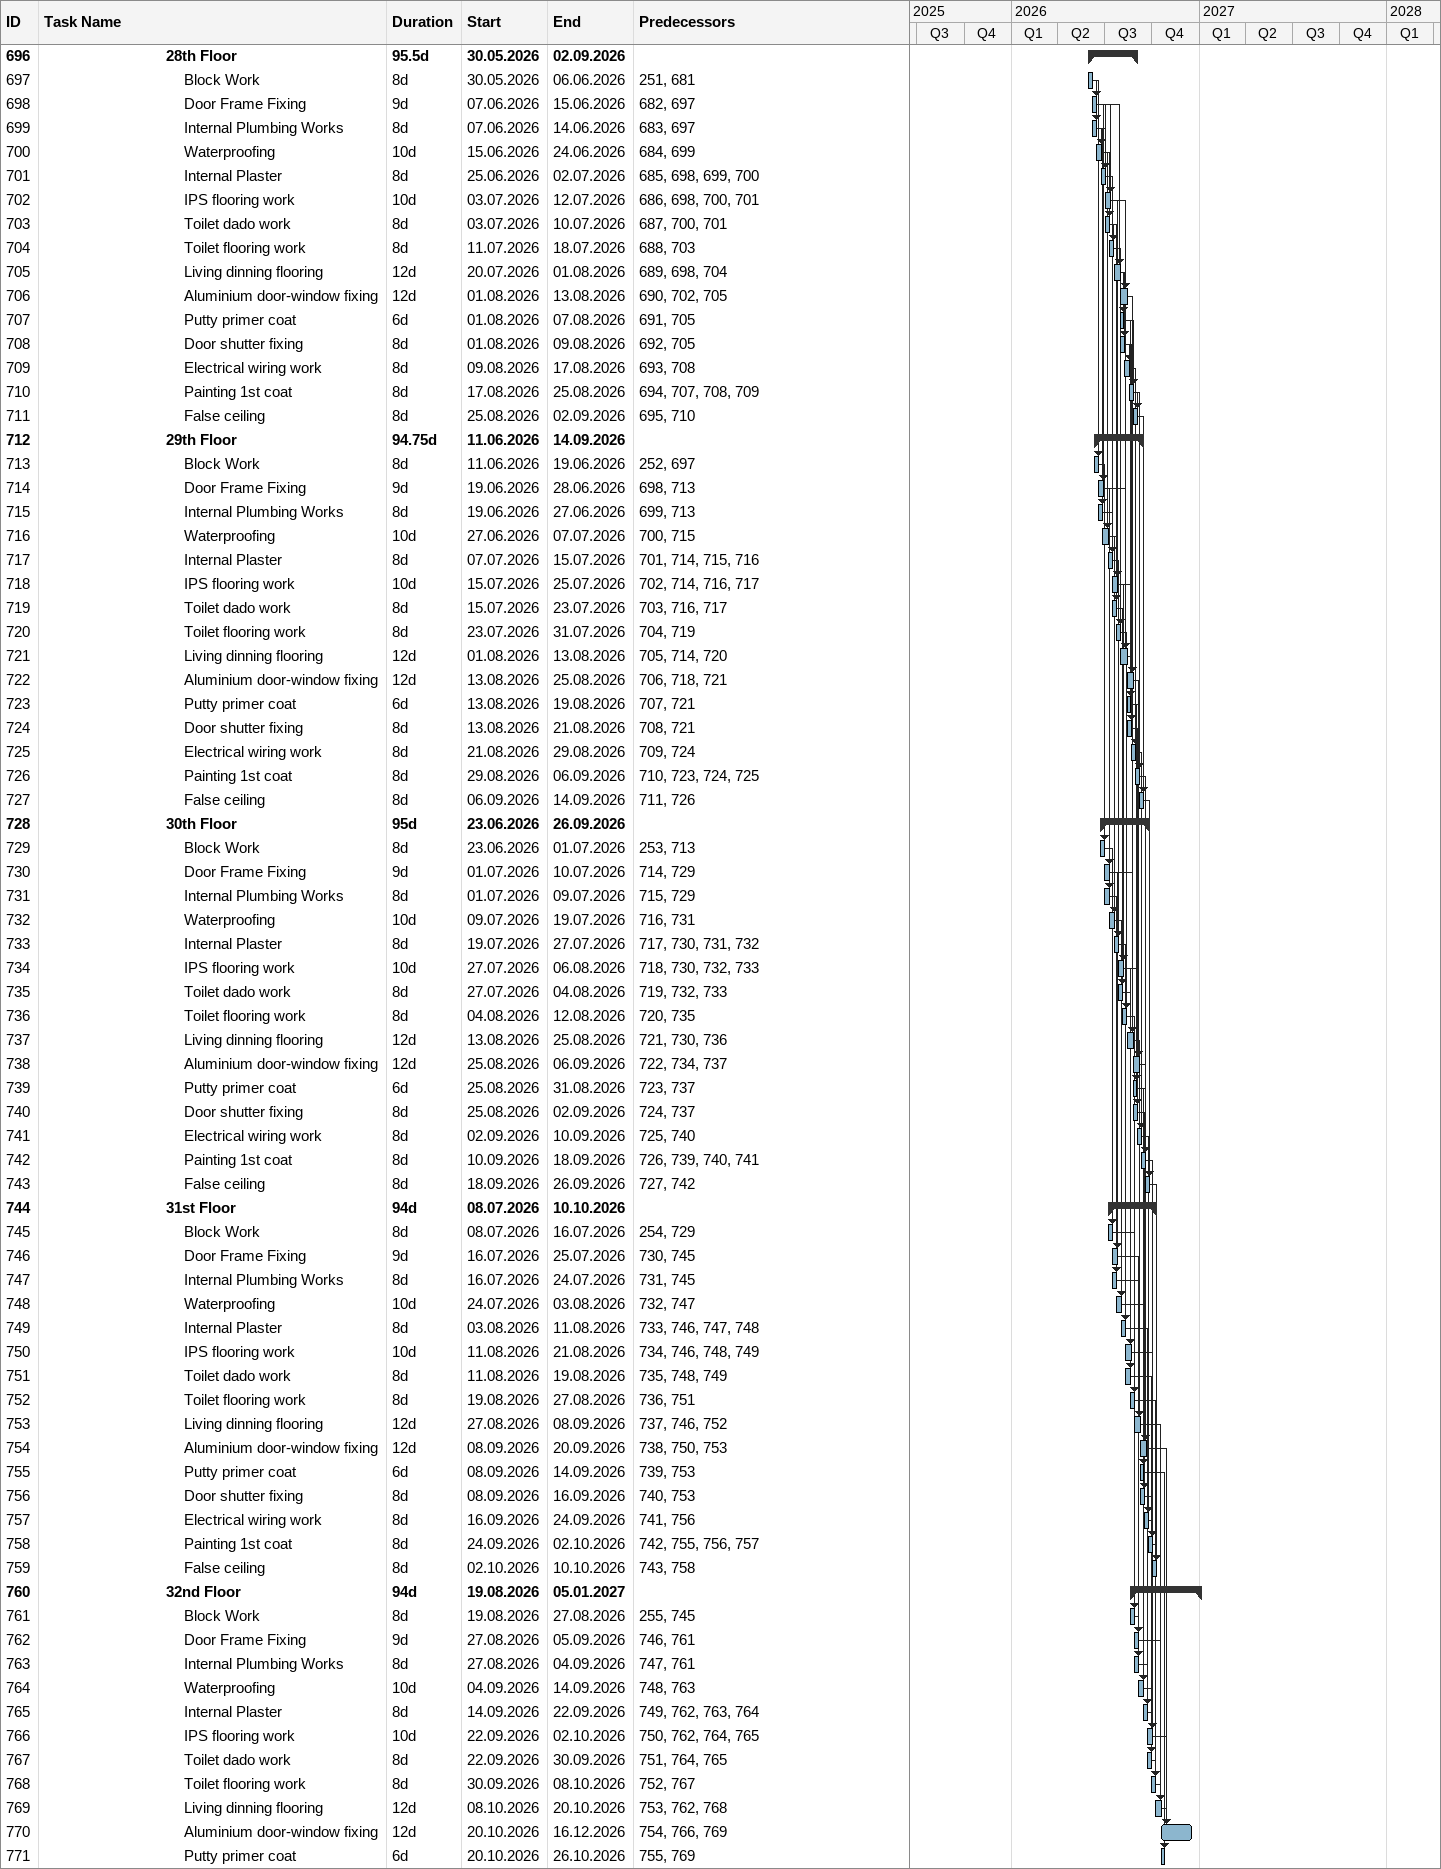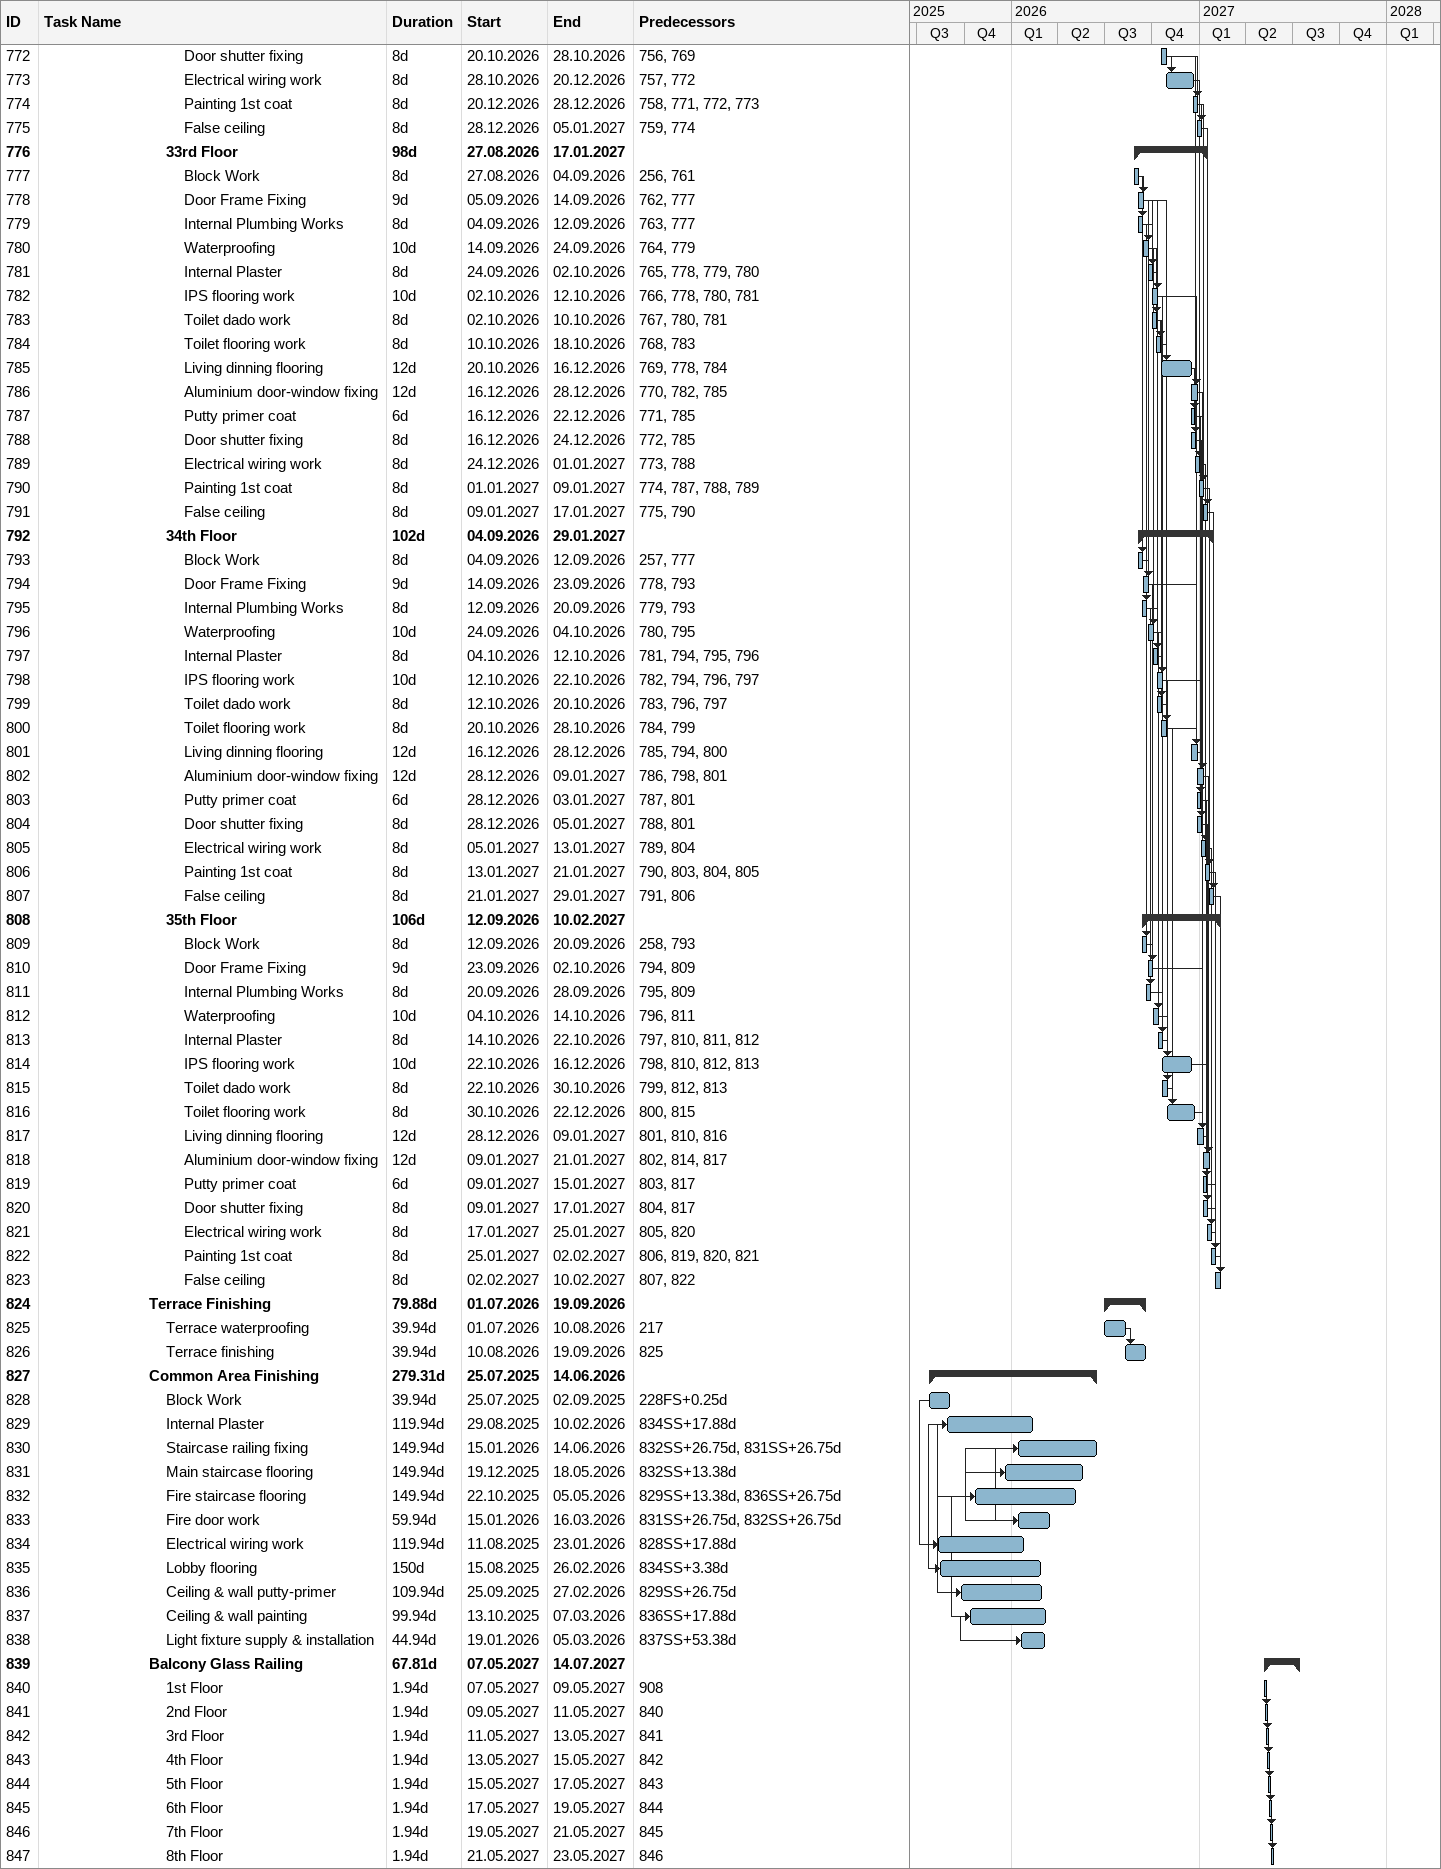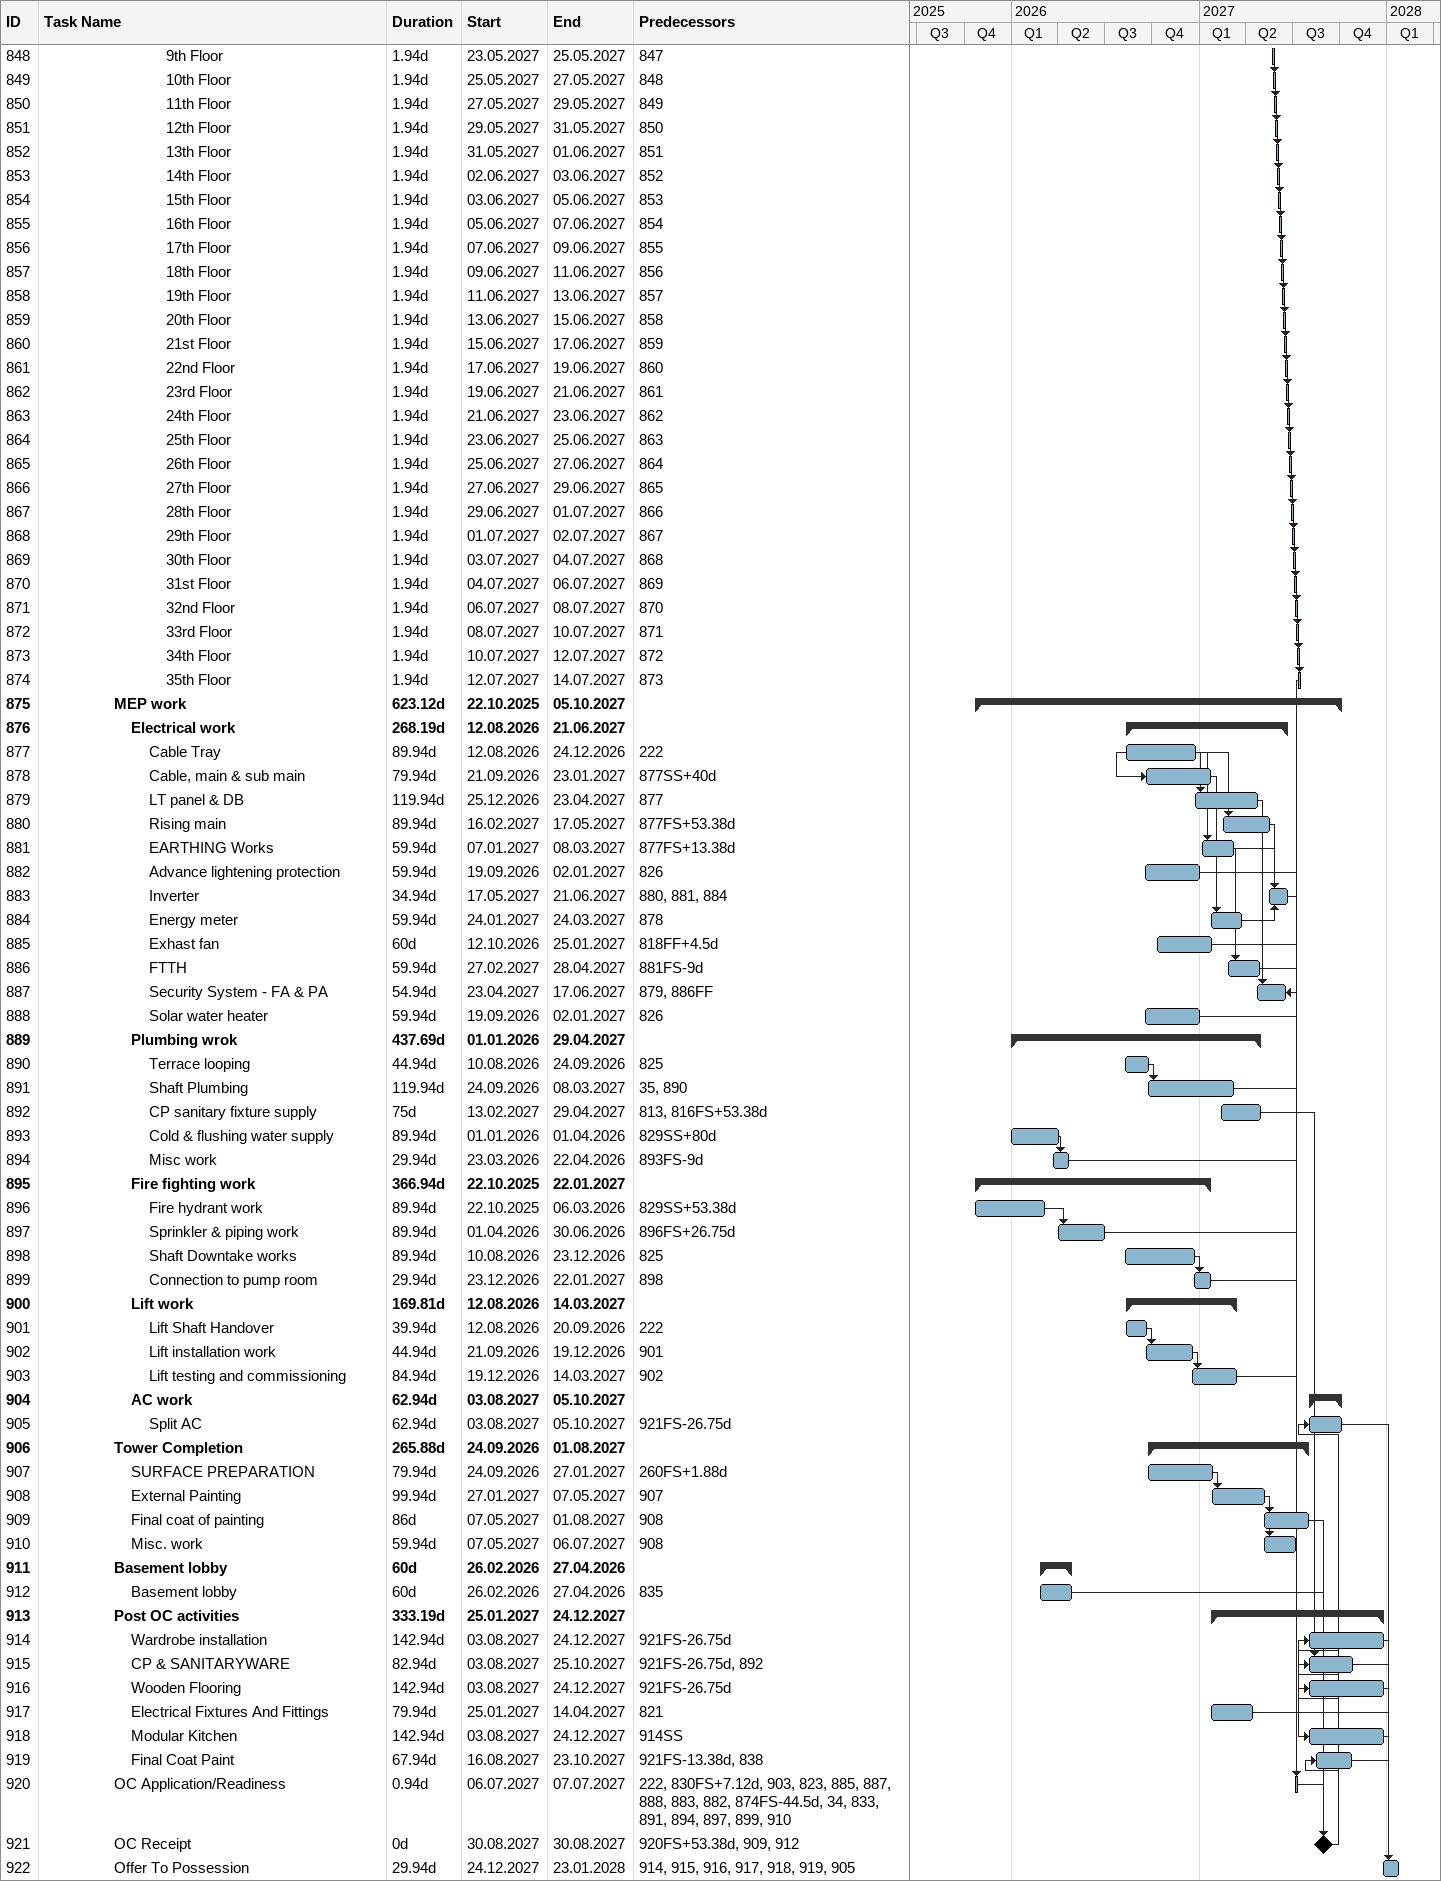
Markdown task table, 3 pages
| ID | Level | Task | Duration | Start | Finish | Predecessors |
|---|---|---|---|---|---|---|
| 696 | 8 | **28th Floor** | 95.5d | 2026-05-30 | 2026-09-02 |  |
| 697 | 9 | Block Work | 8d | 2026-05-30 | 2026-06-06 | 251, 681 |
| 698 | 9 | Door Frame Fixing | 9d | 2026-06-07 | 2026-06-15 | 682, 697 |
| 699 | 9 | Internal Plumbing Works | 8d | 2026-06-07 | 2026-06-14 | 683, 697 |
| 700 | 9 | Waterproofing | 10d | 2026-06-15 | 2026-06-24 | 684, 699 |
| 701 | 9 | Internal Plaster | 8d | 2026-06-25 | 2026-07-02 | 685, 698, 699, 700 |
| 702 | 9 | IPS flooring work | 10d | 2026-07-03 | 2026-07-12 | 686, 698, 700, 701 |
| 703 | 9 | Toilet dado work | 8d | 2026-07-03 | 2026-07-10 | 687, 700, 701 |
| 704 | 9 | Toilet flooring work | 8d | 2026-07-11 | 2026-07-18 | 688, 703 |
| 705 | 9 | Living dinning flooring | 12d | 2026-07-20 | 2026-08-01 | 689, 698, 704 |
| 706 | 9 | Aluminium door-window fixing | 12d | 2026-08-01 | 2026-08-13 | 690, 702, 705 |
| 707 | 9 | Putty primer coat | 6d | 2026-08-01 | 2026-08-07 | 691, 705 |
| 708 | 9 | Door shutter fixing | 8d | 2026-08-01 | 2026-08-09 | 692, 705 |
| 709 | 9 | Electrical wiring work | 8d | 2026-08-09 | 2026-08-17 | 693, 708 |
| 710 | 9 | Painting 1st coat | 8d | 2026-08-17 | 2026-08-25 | 694, 707, 708, 709 |
| 711 | 9 | False ceiling | 8d | 2026-08-25 | 2026-09-02 | 695, 710 |
| 712 | 8 | **29th Floor** | 94.75d | 2026-06-11 | 2026-09-14 |  |
| 713 | 9 | Block Work | 8d | 2026-06-11 | 2026-06-19 | 252, 697 |
| 714 | 9 | Door Frame Fixing | 9d | 2026-06-19 | 2026-06-28 | 698, 713 |
| 715 | 9 | Internal Plumbing Works | 8d | 2026-06-19 | 2026-06-27 | 699, 713 |
| 716 | 9 | Waterproofing | 10d | 2026-06-27 | 2026-07-07 | 700, 715 |
| 717 | 9 | Internal Plaster | 8d | 2026-07-07 | 2026-07-15 | 701, 714, 715, 716 |
| 718 | 9 | IPS flooring work | 10d | 2026-07-15 | 2026-07-25 | 702, 714, 716, 717 |
| 719 | 9 | Toilet dado work | 8d | 2026-07-15 | 2026-07-23 | 703, 716, 717 |
| 720 | 9 | Toilet flooring work | 8d | 2026-07-23 | 2026-07-31 | 704, 719 |
| 721 | 9 | Living dinning flooring | 12d | 2026-08-01 | 2026-08-13 | 705, 714, 720 |
| 722 | 9 | Aluminium door-window fixing | 12d | 2026-08-13 | 2026-08-25 | 706, 718, 721 |
| 723 | 9 | Putty primer coat | 6d | 2026-08-13 | 2026-08-19 | 707, 721 |
| 724 | 9 | Door shutter fixing | 8d | 2026-08-13 | 2026-08-21 | 708, 721 |
| 725 | 9 | Electrical wiring work | 8d | 2026-08-21 | 2026-08-29 | 709, 724 |
| 726 | 9 | Painting 1st coat | 8d | 2026-08-29 | 2026-09-06 | 710, 723, 724, 725 |
| 727 | 9 | False ceiling | 8d | 2026-09-06 | 2026-09-14 | 711, 726 |
| 728 | 8 | **30th Floor** | 95d | 2026-06-23 | 2026-09-26 |  |
| 729 | 9 | Block Work | 8d | 2026-06-23 | 2026-07-01 | 253, 713 |
| 730 | 9 | Door Frame Fixing | 9d | 2026-07-01 | 2026-07-10 | 714, 729 |
| 731 | 9 | Internal Plumbing Works | 8d | 2026-07-01 | 2026-07-09 | 715, 729 |
| 732 | 9 | Waterproofing | 10d | 2026-07-09 | 2026-07-19 | 716, 731 |
| 733 | 9 | Internal Plaster | 8d | 2026-07-19 | 2026-07-27 | 717, 730, 731, 732 |
| 734 | 9 | IPS flooring work | 10d | 2026-07-27 | 2026-08-06 | 718, 730, 732, 733 |
| 735 | 9 | Toilet dado work | 8d | 2026-07-27 | 2026-08-04 | 719, 732, 733 |
| 736 | 9 | Toilet flooring work | 8d | 2026-08-04 | 2026-08-12 | 720, 735 |
| 737 | 9 | Living dinning flooring | 12d | 2026-08-13 | 2026-08-25 | 721, 730, 736 |
| 738 | 9 | Aluminium door-window fixing | 12d | 2026-08-25 | 2026-09-06 | 722, 734, 737 |
| 739 | 9 | Putty primer coat | 6d | 2026-08-25 | 2026-08-31 | 723, 737 |
| 740 | 9 | Door shutter fixing | 8d | 2026-08-25 | 2026-09-02 | 724, 737 |
| 741 | 9 | Electrical wiring work | 8d | 2026-09-02 | 2026-09-10 | 725, 740 |
| 742 | 9 | Painting 1st coat | 8d | 2026-09-10 | 2026-09-18 | 726, 739, 740, 741 |
| 743 | 9 | False ceiling | 8d | 2026-09-18 | 2026-09-26 | 727, 742 |
| 744 | 8 | **31st Floor** | 94d | 2026-07-08 | 2026-10-10 |  |
| 745 | 9 | Block Work | 8d | 2026-07-08 | 2026-07-16 | 254, 729 |
| 746 | 9 | Door Frame Fixing | 9d | 2026-07-16 | 2026-07-25 | 730, 745 |
| 747 | 9 | Internal Plumbing Works | 8d | 2026-07-16 | 2026-07-24 | 731, 745 |
| 748 | 9 | Waterproofing | 10d | 2026-07-24 | 2026-08-03 | 732, 747 |
| 749 | 9 | Internal Plaster | 8d | 2026-08-03 | 2026-08-11 | 733, 746, 747, 748 |
| 750 | 9 | IPS flooring work | 10d | 2026-08-11 | 2026-08-21 | 734, 746, 748, 749 |
| 751 | 9 | Toilet dado work | 8d | 2026-08-11 | 2026-08-19 | 735, 748, 749 |
| 752 | 9 | Toilet flooring work | 8d | 2026-08-19 | 2026-08-27 | 736, 751 |
| 753 | 9 | Living dinning flooring | 12d | 2026-08-27 | 2026-09-08 | 737, 746, 752 |
| 754 | 9 | Aluminium door-window fixing | 12d | 2026-09-08 | 2026-09-20 | 738, 750, 753 |
| 755 | 9 | Putty primer coat | 6d | 2026-09-08 | 2026-09-14 | 739, 753 |
| 756 | 9 | Door shutter fixing | 8d | 2026-09-08 | 2026-09-16 | 740, 753 |
| 757 | 9 | Electrical wiring work | 8d | 2026-09-16 | 2026-09-24 | 741, 756 |
| 758 | 9 | Painting 1st coat | 8d | 2026-09-24 | 2026-10-02 | 742, 755, 756, 757 |
| 759 | 9 | False ceiling | 8d | 2026-10-02 | 2026-10-10 | 743, 758 |
| 760 | 8 | **32nd Floor** | 94d | 2026-08-19 | 2027-01-05 |  |
| 761 | 9 | Block Work | 8d | 2026-08-19 | 2026-08-27 | 255, 745 |
| 762 | 9 | Door Frame Fixing | 9d | 2026-08-27 | 2026-09-05 | 746, 761 |
| 763 | 9 | Internal Plumbing Works | 8d | 2026-08-27 | 2026-09-04 | 747, 761 |
| 764 | 9 | Waterproofing | 10d | 2026-09-04 | 2026-09-14 | 748, 763 |
| 765 | 9 | Internal Plaster | 8d | 2026-09-14 | 2026-09-22 | 749, 762, 763, 764 |
| 766 | 9 | IPS flooring work | 10d | 2026-09-22 | 2026-10-02 | 750, 762, 764, 765 |
| 767 | 9 | Toilet dado work | 8d | 2026-09-22 | 2026-09-30 | 751, 764, 765 |
| 768 | 9 | Toilet flooring work | 8d | 2026-09-30 | 2026-10-08 | 752, 767 |
| 769 | 9 | Living dinning flooring | 12d | 2026-10-08 | 2026-10-20 | 753, 762, 768 |
| 770 | 9 | Aluminium door-window fixing | 12d | 2026-10-20 | 2026-12-16 | 754, 766, 769 |
| 771 | 9 | Putty primer coat | 6d | 2026-10-20 | 2026-10-26 | 755, 769 |
| 772 | 9 | Door shutter fixing | 8d | 2026-10-20 | 2026-10-28 | 756, 769 |
| 773 | 9 | Electrical wiring work | 8d | 2026-10-28 | 2026-12-20 | 757, 772 |
| 774 | 9 | Painting 1st coat | 8d | 2026-12-20 | 2026-12-28 | 758, 771, 772, 773 |
| 775 | 9 | False ceiling | 8d | 2026-12-28 | 2027-01-05 | 759, 774 |
| 776 | 8 | **33rd Floor** | 98d | 2026-08-27 | 2027-01-17 |  |
| 777 | 9 | Block Work | 8d | 2026-08-27 | 2026-09-04 | 256, 761 |
| 778 | 9 | Door Frame Fixing | 9d | 2026-09-05 | 2026-09-14 | 762, 777 |
| 779 | 9 | Internal Plumbing Works | 8d | 2026-09-04 | 2026-09-12 | 763, 777 |
| 780 | 9 | Waterproofing | 10d | 2026-09-14 | 2026-09-24 | 764, 779 |
| 781 | 9 | Internal Plaster | 8d | 2026-09-24 | 2026-10-02 | 765, 778, 779, 780 |
| 782 | 9 | IPS flooring work | 10d | 2026-10-02 | 2026-10-12 | 766, 778, 780, 781 |
| 783 | 9 | Toilet dado work | 8d | 2026-10-02 | 2026-10-10 | 767, 780, 781 |
| 784 | 9 | Toilet flooring work | 8d | 2026-10-10 | 2026-10-18 | 768, 783 |
| 785 | 9 | Living dinning flooring | 12d | 2026-10-20 | 2026-12-16 | 769, 778, 784 |
| 786 | 9 | Aluminium door-window fixing | 12d | 2026-12-16 | 2026-12-28 | 770, 782, 785 |
| 787 | 9 | Putty primer coat | 6d | 2026-12-16 | 2026-12-22 | 771, 785 |
| 788 | 9 | Door shutter fixing | 8d | 2026-12-16 | 2026-12-24 | 772, 785 |
| 789 | 9 | Electrical wiring work | 8d | 2026-12-24 | 2027-01-01 | 773, 788 |
| 790 | 9 | Painting 1st coat | 8d | 2027-01-01 | 2027-01-09 | 774, 787, 788, 789 |
| 791 | 9 | False ceiling | 8d | 2027-01-09 | 2027-01-17 | 775, 790 |
| 792 | 8 | **34th Floor** | 102d | 2026-09-04 | 2027-01-29 |  |
| 793 | 9 | Block Work | 8d | 2026-09-04 | 2026-09-12 | 257, 777 |
| 794 | 9 | Door Frame Fixing | 9d | 2026-09-14 | 2026-09-23 | 778, 793 |
| 795 | 9 | Internal Plumbing Works | 8d | 2026-09-12 | 2026-09-20 | 779, 793 |
| 796 | 9 | Waterproofing | 10d | 2026-09-24 | 2026-10-04 | 780, 795 |
| 797 | 9 | Internal Plaster | 8d | 2026-10-04 | 2026-10-12 | 781, 794, 795, 796 |
| 798 | 9 | IPS flooring work | 10d | 2026-10-12 | 2026-10-22 | 782, 794, 796, 797 |
| 799 | 9 | Toilet dado work | 8d | 2026-10-12 | 2026-10-20 | 783, 796, 797 |
| 800 | 9 | Toilet flooring work | 8d | 2026-10-20 | 2026-10-28 | 784, 799 |
| 801 | 9 | Living dinning flooring | 12d | 2026-12-16 | 2026-12-28 | 785, 794, 800 |
| 802 | 9 | Aluminium door-window fixing | 12d | 2026-12-28 | 2027-01-09 | 786, 798, 801 |
| 803 | 9 | Putty primer coat | 6d | 2026-12-28 | 2027-01-03 | 787, 801 |
| 804 | 9 | Door shutter fixing | 8d | 2026-12-28 | 2027-01-05 | 788, 801 |
| 805 | 9 | Electrical wiring work | 8d | 2027-01-05 | 2027-01-13 | 789, 804 |
| 806 | 9 | Painting 1st coat | 8d | 2027-01-13 | 2027-01-21 | 790, 803, 804, 805 |
| 807 | 9 | False ceiling | 8d | 2027-01-21 | 2027-01-29 | 791, 806 |
| 808 | 8 | **35th Floor** | 106d | 2026-09-12 | 2027-02-10 |  |
| 809 | 9 | Block Work | 8d | 2026-09-12 | 2026-09-20 | 258, 793 |
| 810 | 9 | Door Frame Fixing | 9d | 2026-09-23 | 2026-10-02 | 794, 809 |
| 811 | 9 | Internal Plumbing Works | 8d | 2026-09-20 | 2026-09-28 | 795, 809 |
| 812 | 9 | Waterproofing | 10d | 2026-10-04 | 2026-10-14 | 796, 811 |
| 813 | 9 | Internal Plaster | 8d | 2026-10-14 | 2026-10-22 | 797, 810, 811, 812 |
| 814 | 9 | IPS flooring work | 10d | 2026-10-22 | 2026-12-16 | 798, 810, 812, 813 |
| 815 | 9 | Toilet dado work | 8d | 2026-10-22 | 2026-10-30 | 799, 812, 813 |
| 816 | 9 | Toilet flooring work | 8d | 2026-10-30 | 2026-12-22 | 800, 815 |
| 817 | 9 | Living dinning flooring | 12d | 2026-12-28 | 2027-01-09 | 801, 810, 816 |
| 818 | 9 | Aluminium door-window fixing | 12d | 2027-01-09 | 2027-01-21 | 802, 814, 817 |
| 819 | 9 | Putty primer coat | 6d | 2027-01-09 | 2027-01-15 | 803, 817 |
| 820 | 9 | Door shutter fixing | 8d | 2027-01-09 | 2027-01-17 | 804, 817 |
| 821 | 9 | Electrical wiring work | 8d | 2027-01-17 | 2027-01-25 | 805, 820 |
| 822 | 9 | Painting 1st coat | 8d | 2027-01-25 | 2027-02-02 | 806, 819, 820, 821 |
| 823 | 9 | False ceiling | 8d | 2027-02-02 | 2027-02-10 | 807, 822 |
| 824 | 7 | **Terrace Finishing** | 79.88d | 2026-07-01 | 2026-09-19 |  |
| 825 | 8 | Terrace waterproofing | 39.94d | 2026-07-01 | 2026-08-10 | 217 |
| 826 | 8 | Terrace finishing | 39.94d | 2026-08-10 | 2026-09-19 | 825 |
| 827 | 7 | **Common Area Finishing** | 279.31d | 2025-07-25 | 2026-06-14 |  |
| 828 | 8 | Block Work | 39.94d | 2025-07-25 | 2025-09-02 | 228FS+0.25d |
| 829 | 8 | Internal Plaster | 119.94d | 2025-08-29 | 2026-02-10 | 834SS+17.88d |
| 830 | 8 | Staircase railing fixing | 149.94d | 2026-01-15 | 2026-06-14 | 832SS+26.75d, 831SS+26.75d |
| 831 | 8 | Main staircase flooring | 149.94d | 2025-12-19 | 2026-05-18 | 832SS+13.38d |
| 832 | 8 | Fire staircase flooring | 149.94d | 2025-10-22 | 2026-05-05 | 829SS+13.38d, 836SS+26.75d |
| 833 | 8 | Fire door work | 59.94d | 2026-01-15 | 2026-03-16 | 831SS+26.75d, 832SS+26.75d |
| 834 | 8 | Electrical wiring work | 119.94d | 2025-08-11 | 2026-01-23 | 828SS+17.88d |
| 835 | 8 | Lobby flooring | 150d | 2025-08-15 | 2026-02-26 | 834SS+3.38d |
| 836 | 8 | Ceiling & wall putty-primer | 109.94d | 2025-09-25 | 2026-02-27 | 829SS+26.75d |
| 837 | 8 | Ceiling & wall painting | 99.94d | 2025-10-13 | 2026-03-07 | 836SS+17.88d |
| 838 | 8 | Light fixture supply & installation | 44.94d | 2026-01-19 | 2026-03-05 | 837SS+53.38d |
| 839 | 7 | **Balcony Glass Railing** | 67.81d | 2027-05-07 | 2027-07-14 |  |
| 840 | 8 | 1st Floor | 1.94d | 2027-05-07 | 2027-05-09 | 908 |
| 841 | 8 | 2nd Floor | 1.94d | 2027-05-09 | 2027-05-11 | 840 |
| 842 | 8 | 3rd Floor | 1.94d | 2027-05-11 | 2027-05-13 | 841 |
| 843 | 8 | 4th Floor | 1.94d | 2027-05-13 | 2027-05-15 | 842 |
| 844 | 8 | 5th Floor | 1.94d | 2027-05-15 | 2027-05-17 | 843 |
| 845 | 8 | 6th Floor | 1.94d | 2027-05-17 | 2027-05-19 | 844 |
| 846 | 8 | 7th Floor | 1.94d | 2027-05-19 | 2027-05-21 | 845 |
| 847 | 8 | 8th Floor | 1.94d | 2027-05-21 | 2027-05-23 | 846 |
| 848 | 8 | 9th Floor | 1.94d | 2027-05-23 | 2027-05-25 | 847 |
| 849 | 8 | 10th Floor | 1.94d | 2027-05-25 | 2027-05-27 | 848 |
| 850 | 8 | 11th Floor | 1.94d | 2027-05-27 | 2027-05-29 | 849 |
| 851 | 8 | 12th Floor | 1.94d | 2027-05-29 | 2027-05-31 | 850 |
| 852 | 8 | 13th Floor | 1.94d | 2027-05-31 | 2027-06-01 | 851 |
| 853 | 8 | 14th Floor | 1.94d | 2027-06-02 | 2027-06-03 | 852 |
| 854 | 8 | 15th Floor | 1.94d | 2027-06-03 | 2027-06-05 | 853 |
| 855 | 8 | 16th Floor | 1.94d | 2027-06-05 | 2027-06-07 | 854 |
| 856 | 8 | 17th Floor | 1.94d | 2027-06-07 | 2027-06-09 | 855 |
| 857 | 8 | 18th Floor | 1.94d | 2027-06-09 | 2027-06-11 | 856 |
| 858 | 8 | 19th Floor | 1.94d | 2027-06-11 | 2027-06-13 | 857 |
| 859 | 8 | 20th Floor | 1.94d | 2027-06-13 | 2027-06-15 | 858 |
| 860 | 8 | 21st Floor | 1.94d | 2027-06-15 | 2027-06-17 | 859 |
| 861 | 8 | 22nd Floor | 1.94d | 2027-06-17 | 2027-06-19 | 860 |
| 862 | 8 | 23rd Floor | 1.94d | 2027-06-19 | 2027-06-21 | 861 |
| 863 | 8 | 24th Floor | 1.94d | 2027-06-21 | 2027-06-23 | 862 |
| 864 | 8 | 25th Floor | 1.94d | 2027-06-23 | 2027-06-25 | 863 |
| 865 | 8 | 26th Floor | 1.94d | 2027-06-25 | 2027-06-27 | 864 |
| 866 | 8 | 27th Floor | 1.94d | 2027-06-27 | 2027-06-29 | 865 |
| 867 | 8 | 28th Floor | 1.94d | 2027-06-29 | 2027-07-01 | 866 |
| 868 | 8 | 29th Floor | 1.94d | 2027-07-01 | 2027-07-02 | 867 |
| 869 | 8 | 30th Floor | 1.94d | 2027-07-03 | 2027-07-04 | 868 |
| 870 | 8 | 31st Floor | 1.94d | 2027-07-04 | 2027-07-06 | 869 |
| 871 | 8 | 32nd Floor | 1.94d | 2027-07-06 | 2027-07-08 | 870 |
| 872 | 8 | 33rd Floor | 1.94d | 2027-07-08 | 2027-07-10 | 871 |
| 873 | 8 | 34th Floor | 1.94d | 2027-07-10 | 2027-07-12 | 872 |
| 874 | 8 | 35th Floor | 1.94d | 2027-07-12 | 2027-07-14 | 873 |
| 875 | 5 | **MEP work** | 623.12d | 2025-10-22 | 2027-10-05 |  |
| 876 | 6 | **Electrical work** | 268.19d | 2026-08-12 | 2027-06-21 |  |
| 877 | 7 | Cable Tray | 89.94d | 2026-08-12 | 2026-12-24 | 222 |
| 878 | 7 | Cable, main & sub main | 79.94d | 2026-09-21 | 2027-01-23 | 877SS+40d |
| 879 | 7 | LT panel & DB | 119.94d | 2026-12-25 | 2027-04-23 | 877 |
| 880 | 7 | Rising main | 89.94d | 2027-02-16 | 2027-05-17 | 877FS+53.38d |
| 881 | 7 | EARTHING Works | 59.94d | 2027-01-07 | 2027-03-08 | 877FS+13.38d |
| 882 | 7 | Advance lightening protection | 59.94d | 2026-09-19 | 2027-01-02 | 826 |
| 883 | 7 | Inverter | 34.94d | 2027-05-17 | 2027-06-21 | 880, 881, 884 |
| 884 | 7 | Energy meter | 59.94d | 2027-01-24 | 2027-03-24 | 878 |
| 885 | 7 | Exhast fan | 60d | 2026-10-12 | 2027-01-25 | 818FF+4.5d |
| 886 | 7 | FTTH | 59.94d | 2027-02-27 | 2027-04-28 | 881FS-9d |
| 887 | 7 | Security System - FA & PA | 54.94d | 2027-04-23 | 2027-06-17 | 879, 886FF |
| 888 | 7 | Solar water heater | 59.94d | 2026-09-19 | 2027-01-02 | 826 |
| 889 | 6 | **Plumbing wrok** | 437.69d | 2026-01-01 | 2027-04-29 |  |
| 890 | 7 | Terrace looping | 44.94d | 2026-08-10 | 2026-09-24 | 825 |
| 891 | 7 | Shaft Plumbing | 119.94d | 2026-09-24 | 2027-03-08 | 35, 890 |
| 892 | 7 | CP sanitary fixture supply | 75d | 2027-02-13 | 2027-04-29 | 813, 816FS+53.38d |
| 893 | 7 | Cold & flushing water supply | 89.94d | 2026-01-01 | 2026-04-01 | 829SS+80d |
| 894 | 7 | Misc work | 29.94d | 2026-03-23 | 2026-04-22 | 893FS-9d |
| 895 | 6 | **Fire fighting work** | 366.94d | 2025-10-22 | 2027-01-22 |  |
| 896 | 7 | Fire hydrant work | 89.94d | 2025-10-22 | 2026-03-06 | 829SS+53.38d |
| 897 | 7 | Sprinkler & piping work | 89.94d | 2026-04-01 | 2026-06-30 | 896FS+26.75d |
| 898 | 7 | Shaft Downtake works | 89.94d | 2026-08-10 | 2026-12-23 | 825 |
| 899 | 7 | Connection to pump room | 29.94d | 2026-12-23 | 2027-01-22 | 898 |
| 900 | 6 | **Lift work** | 169.81d | 2026-08-12 | 2027-03-14 |  |
| 901 | 7 | Lift Shaft Handover | 39.94d | 2026-08-12 | 2026-09-20 | 222 |
| 902 | 7 | Lift installation work | 44.94d | 2026-09-21 | 2026-12-19 | 901 |
| 903 | 7 | Lift testing and commissioning | 84.94d | 2026-12-19 | 2027-03-14 | 902 |
| 904 | 6 | **AC work** | 62.94d | 2027-08-03 | 2027-10-05 |  |
| 905 | 7 | Split AC | 62.94d | 2027-08-03 | 2027-10-05 | 921FS-26.75d |
| 906 | 5 | **Tower Completion** | 265.88d | 2026-09-24 | 2027-08-01 |  |
| 907 | 6 | SURFACE PREPARATION | 79.94d | 2026-09-24 | 2027-01-27 | 260FS+1.88d |
| 908 | 6 | External Painting | 99.94d | 2027-01-27 | 2027-05-07 | 907 |
| 909 | 6 | Final coat of painting | 86d | 2027-05-07 | 2027-08-01 | 908 |
| 910 | 6 | Misc. work | 59.94d | 2027-05-07 | 2027-07-06 | 908 |
| 911 | 5 | **Basement lobby** | 60d | 2026-02-26 | 2026-04-27 |  |
| 912 | 6 | Basement lobby | 60d | 2026-02-26 | 2026-04-27 | 835 |
| 913 | 5 | **Post OC activities** | 333.19d | 2027-01-25 | 2027-12-24 |  |
| 914 | 6 | Wardrobe installation | 142.94d | 2027-08-03 | 2027-12-24 | 921FS-26.75d |
| 915 | 6 | CP & SANITARYWARE | 82.94d | 2027-08-03 | 2027-10-25 | 921FS-26.75d, 892 |
| 916 | 6 | Wooden Flooring | 142.94d | 2027-08-03 | 2027-12-24 | 921FS-26.75d |
| 917 | 6 | Electrical Fixtures And Fittings | 79.94d | 2027-01-25 | 2027-04-14 | 821 |
| 918 | 6 | Modular Kitchen | 142.94d | 2027-08-03 | 2027-12-24 | 914SS |
| 919 | 6 | Final Coat Paint | 67.94d | 2027-08-16 | 2027-10-23 | 921FS-13.38d, 838 |
| 920 | 5 | OC Application/Readiness | 0.94d | 2027-07-06 | 2027-07-07 | 222, 830FS+7.12d, 903, 823, 885, 887, 888, 883, 882, 874FS-44.5d, 34, 833, 891, 894, 897, 899, 910 |
| 921 | 5 | OC Receipt | 0d | 2027-08-30 | 2027-08-30 | 920FS+53.38d, 909, 912 |
| 922 | 5 | Offer To Possession | 29.94d | 2027-12-24 | 2028-01-23 | 914, 915, 916, 917, 918, 919, 905 |
